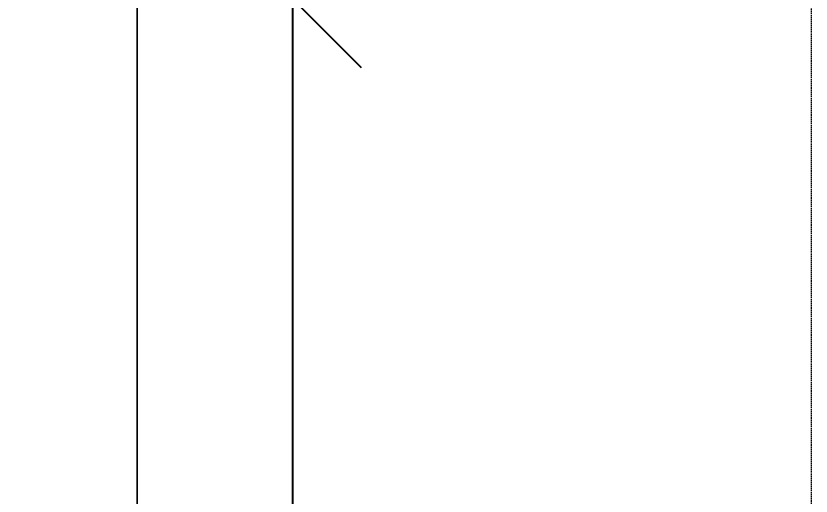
# Model space of a CAD drawing. Header units: millimetres. Extents: x -187664 to 435448, y -313239 to 299894.
# Drawn here: x 96092 to 97243, y -291616 to -290922 of the extents above; entities that cross this region are included whole.
import ezdxf

# ---------------------------------------------------------------- set-up
doc = ezdxf.new("R2010")
doc.units = ezdxf.units.MM
doc.linetypes.add('DPA_Hidden 50', pattern=[3, 2, -1])
for name, color, linetype, lineweight in [('A-ANNO-DIMS', 7, 'Continuous', 9), ('A-DETL', 7, 'Continuous', 70), ('A-GLAZ-CURT', 7, 'Continuous', 9)]:
    doc.layers.add(name, color=color, linetype=linetype, lineweight=lineweight)
doc.styles.add('Arial_2', font='arial.ttf', dxfattribs={"height": 300})
doc.dimstyles.new('DPA-DIM-3_0_T-T', dxfattribs={"dimscale": 304.8, "dimtxt": 306.07782, "dimasz": 0.656168, "dimexe": 0.656168, "dimexo": 0.0625, "dimgap": 0.164042, "dimtad": 1, "dimdec": 0, "dimzin": 0, "dimdsep": 46, "dimtxsty": 'Arial_2', "dimblk1": 'OBLIQUE', "dimblk2": 'OBLIQUE', "dimsah": 1, "dimcen": 0.09, "dimdle": 0.656168, "dimclrd": 7, "dimclre": 7, "dimclrt": 7, "dimadec": 8, "dimazin": 0, "dimtfac": 1, "dimtdec": 4, "dimtix": 1, "dimtmove": 0, "dimatfit": 3, "dimfxl": 1.312336, "dimfxlon": 1, "dimtvp": 1, "dimtolj": 1, "dimtzin": 0, "dimarcsym": 2})

# ---------------------------------------------------------------- blocks, each defined once
blk = doc.blocks.new('System Panel - Facade_Solid Panel 100mm-V359-2120-01 ENTRANCE 1 SECTION A')
at = {"layer": 'A-GLAZ-CURT', "color": 7}
for p, q in [((-886982.4, 105550), (-886982.4, 102550)), ((-886982.4, 102550), (-886982.4, 105550))]:
    blk.add_line(p, q, dxfattribs=at)
blk = doc.blocks.new('System Panel - Facade_Solid Panel 100mm-V361-2120-01 ENTRANCE 1 SECTION A')
at = {"layer": 'A-GLAZ-CURT', "color": 7}
for p, q in [((-886982.4, 102550), (-886982.4, 105550)), ((-886982.4, 105550), (-886982.4, 102550))]:
    blk.add_line(p, q, dxfattribs=at)
blk = doc.blocks.new('_Oblique')
at = {"color": 7, "linetype": 'ByBlock', "lineweight": -2}
blk.add_line((-0.5, -0.5), (0.5, 0.5), dxfattribs=at)
blk = doc.blocks.new('*D3773')
at = {"layer": 'A-ANNO-DIMS', "color": 7, "lineweight": -2, "transparency": 16777216}
for p, q in [((96492.5, -290696.8), (96492.5, -294096.8)), ((96873.4, -290896.8), (96292.5, -290896.8)), ((96873.4, -293896.8), (96292.5, -293896.8))]:
    blk.add_line(p, q, dxfattribs=at)
at = {"layer": 'A-ANNO-DIMS', "color": 7, "lineweight": -2, "transparency": 16777216, "xscale": 200, "yscale": 200, "zscale": 200}
for p, rotation in [((96492.5, -290896.8), 90), ((96492.5, -293896.8), 270)]:
    blk.add_blockref('_Oblique', p, dxfattribs=dict(at, rotation=rotation))
at = {"layer": 'A-ANNO-DIMS', "color": 7, "transparency": 16777216, "insert": (96289.2, -292396.8), "char_height": 300, "width": 1107.531, "attachment_point": 5, "rotation": 90, "style": 'Arial_2'}
blk.add_mtext('\\A1;3000', dxfattribs=at)

msp = doc.modelspace()

# ---------------------------------------------------------------- linework, layer by layer
at = {"layer": 'A-DETL', "color": 7, "linetype": 'DPA_Hidden 50', "lineweight": 9}
msp.add_line((97242.88, -289896.753), (97242.88, -294996.753), dxfattribs=at)

# ---------------------------------------------------------------- block references
at = {"layer": 'A-GLAZ-CURT', "color": 7}
for name in ['System Panel - Facade_Solid Panel 100mm-V361-2120-01 ENTRANCE 1 SECTION A', 'System Panel - Facade_Solid Panel 100mm-V359-2120-01 ENTRANCE 1 SECTION A']:
    msp.add_blockref(name, (983250.254, -396446.753), dxfattribs=at)

# ---------------------------------------------------------------- dimensions: what is measured, and where the dimension line sits
at = {"layer": 'A-ANNO-DIMS', "color": 7}
dim = msp.add_linear_dim(base=(96492.46, -293896.753), p1=(96892.46, -290896.753), p2=(96892.46, -293896.753), angle=90, dimstyle='DPA-DIM-3_0_T-T', override={"dimpost": '<>', "dimclrd": 7, "dimclre": 7, "dimclrt": 7, "dimfxl": 3000}, dxfattribs=at)
dim.commit()
dim.dimension.update_dxf_attribs({"geometry": '*D3773', "text_midpoint": (96289.186, -292396.753)})

doc.saveas('drawing.dxf')
